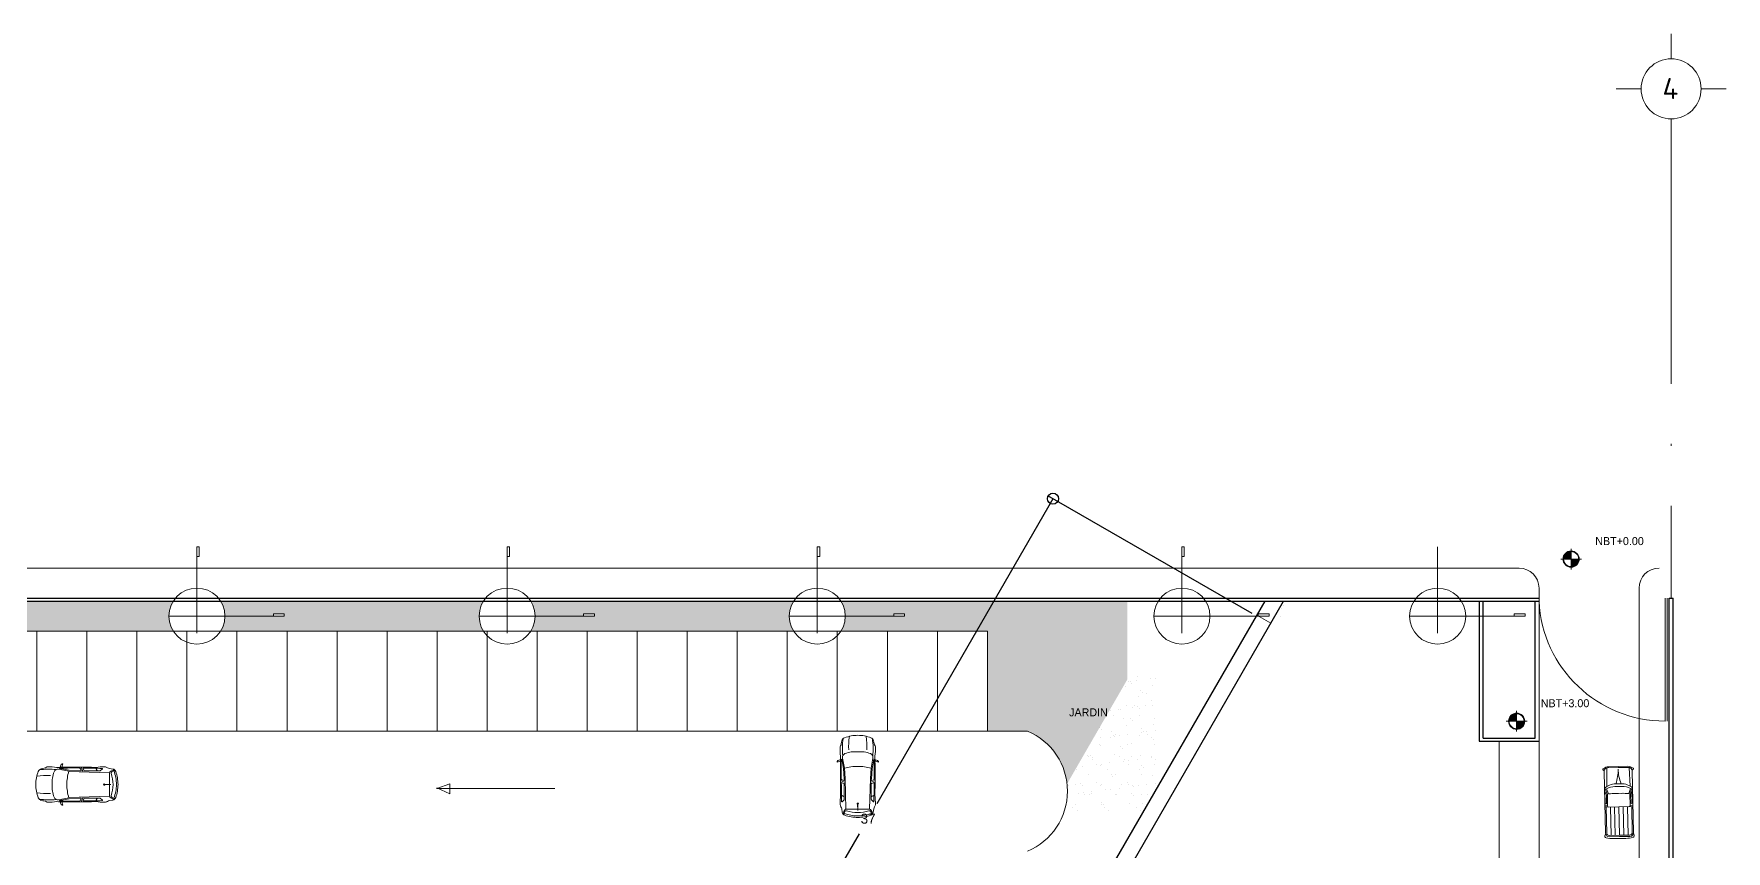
# Model space of a CAD drawing. Header units: millimetres. Extents: x 255 to 764, y 60 to 269.
# Drawn here: x 662.2 to 746.8, y 228.2 to 269.1 of the extents above; entities that cross this region are included whole.
import ezdxf
from ezdxf.enums import TextEntityAlignment as Align

# ---------------------------------------------------------------- set-up
doc = ezdxf.new("R2010")
doc.units = ezdxf.units.MM
doc.linetypes.add('ACAD_ISO10W100', pattern=[18, 12, -3, 0, -3])
for name, color, linetype, lineweight in [('ARBOLES A', 1, 'Continuous', 9), ('AUTOS', 1, 'Continuous', 9), ('BANQUETA', 2, 'Continuous', 20), ('CANCHAS', 1, 'Continuous', 9), ('EJES', 2, 'ACAD_ISO10W100', 20), ('FACHADA 04', 3, 'Continuous', 30), ('FACHADA 05', 2, 'Continuous', 20), ('HATCH', 1, 'Continuous', 9), ('mobiliario', 1, 'Continuous', 0), ('TEXTO 02', 1, 'Continuous', 13)]:
    doc.layers.add(name, color=color, linetype=linetype, lineweight=lineweight)
doc.styles.add('style3', font='isocpeur.ttf')
doc.dimstyles.get("Standard").update_dxf_attribs({"dimtxt": 1.5, "dimasz": 0.25, "dimexe": 0.2, "dimexo": 0.25, "dimgap": 0.1, "dimtad": 0, "dimtih": 1, "dimtoh": 1, "dimdec": 4, "dimzin": 0, "dimdsep": 46, "dimtxsty": 'Standard', "dimblk": 'ORIGIN', "dimcen": 0.2, "dimclrd": 1, "dimclre": 2, "dimclrt": 3, "dimadec": 0, "dimazin": 0, "dimtfac": 1, "dimtdec": 4, "dimtofl": 0, "dimtmove": 0, "dimatfit": 3, "dimldrblk": 'ORIGIN', "dimfxl": 1, "dimtolj": 1, "dimtzin": 0, "dimarcsym": 0})
pattern_1 = [(37.5, (466.1851, -363.19664), (-0.0320006, 0.9788265), [0, -0.77216, 0, -0.8636, 0, -0.8255]), (7.5, (466.1851, -363.1966), (0.8990466, 1.4336502), [0, -0.41656, 0, -0.69596, 0, -0.2667]), (327.5, (465.5603, -363.1966), (1.5819847, 0.0028744), [0, -0.254, 0, -0.9144, 0, -1.1938]), (317.5, (465.5603, -363.1966), (1.527113, 0.4458586), [0, -0.127, 0, -0.59944, 0, -0.6858])]

# ---------------------------------------------------------------- blocks, each defined once
blk = doc.blocks.new('AutoA62 Planta Golf')
at = {"linetype": 'ByBlock'}
for p, q in [((1.189, 0.804), (1.268, 0.994)), ((1.27, 0.877), (1.23, 0.797)), ((1.293, 0.869), (1.243, 0.887)), ((1.268, 0.994), (1.309, 1.03)), ((1.346, 1.033), (1.293, 0.869)), ((1.309, 1.03), (1.335, 1.035)), ((1.335, 1.035), (1.346, 1.033)), ((2.267, 0.866), (2.361, 0.624)), ((1.651, 0.668), (1.135, 0.761)), ((1.665, 0.719), (1.189, 0.804)), ((1.651, 0.668), (2.162, 0.629)), ((1.665, 0.719), (2.175, 0.679)), ((3.686, 0.588), (2.162, 0.629)), ((2.243, 0.678), (2.175, 0.679)), ((2.225, 0.79), (2.26, 0.702)), ((2.369, 0.794), (2.409, 0.69)), ((2.427, 0.678), (3.206, 0.678)), ((2.997, 0.812), (3.056, 0.678)), ((3.017, 0.81), (3.075, 0.678)), ((3.219, 0.683), (3.33, 0.781)), ((3.419, 0.007), (3.755, 0.004)), ((3.679, 0.801), (3.846, 0.774)), ((3.686, 0.587), (3.686, 0.005)), ((3.755, -0.004), (3.755, 0.004)), ((3.796, 0.629), (3.91, 0.693)), ((1.651, -0.668), (1.135, -0.761)), ((1.665, -0.719), (1.189, -0.804)), ((1.189, -0.804), (1.268, -0.994)), ((1.27, -0.877), (1.23, -0.797)), ((1.651, -0.668), (2.162, -0.629)), ((1.665, -0.719), (2.175, -0.679)), ((3.686, -0.588), (2.162, -0.629)), ((2.243, -0.678), (2.175, -0.679)), ((2.225, -0.79), (2.26, -0.702)), ((2.267, -0.866), (2.361, -0.624)), ((2.369, -0.794), (2.409, -0.69)), ((2.427, -0.678), (3.206, -0.678)), ((2.997, -0.812), (3.056, -0.678)), ((3.017, -0.81), (3.075, -0.678)), ((3.219, -0.683), (3.33, -0.781)), ((3.419, -0.007), (3.755, -0.004)), ((3.679, -0.801), (3.846, -0.774)), ((3.686, -0.587), (3.686, -0.005)), ((3.796, -0.629), (3.91, -0.693)), ((1.293, -0.869), (1.243, -0.887)), ((1.268, -0.994), (1.309, -1.03)), ((1.346, -1.033), (1.293, -0.869)), ((1.309, -1.03), (1.335, -1.035)), ((1.335, -1.035), (1.346, -1.033))]:
    blk.add_line(p, q, dxfattribs=at)
for centre, radius, start, end in [((0.403, 1.017), 0.197, 275.98946, 308.68707), ((0.585, 0.789), 0.0955, 87.47388, 128.68707), ((0.685, -1.132), 2.018, 79.82583, 92.71137), ((2.019, -39.672), 40.539, 91.14083, 91.38194), ((2.019, -39.672), 40.539, 88.61806, 91.07118), ((3.453, -2.653), 3.537, 90.06026, 97.40254), ((3.453, 0.789), 0.0955, 51.31293, 92.52612), ((3.517, 0.768), 0.0955, 51.31293, 92.52612), ((1.838, 0), 1.838, 158.994, 180), ((1.838, 0), 1.838, 180, 201.006), ((0.532, -2.849), 3.304, 86.54404, 98.41367), ((0.33, 0.572), 0.225, 104.03708, 157.20056), ((0.67, -2.536), 3.304, 83.8263, 98.71945), ((0.499, 0.098), 0.727, 95.98946, 107.94687), ((2.269, 0.117), 1.449, 158.94677, 184.64415), ((1.101, 0.567), 0.197, 79.82992, 158.94677), ((2.019, -39.672), 40.5, 89.78574, 91.10028), ((3.873, 0), 2.321, 163.26823, 180), ((3.873, 0), 2.321, 180, 196.73177), ((2.17, 0.769), 0.059, 21.27913, 89.78574), ((2.243, 0.695), 0.0177, 268.49256, 21.27913), ((2.387, 0.801), 0.0197, 89.61184, 201.27913), ((2.105, -40.859), 41.681, 88.32994, 89.61184), ((2.427, 0.697), 0.0197, 201.27913, 270), ((3.206, 0.697), 0.0197, 270, 311.64533), ((3.319, 0.79), 0.0138, 319.5223, 88.20634), ((3.419, 0), 0.0297, 13.76028, 346.23972), ((3.419, 0), 0.00735, 90, 270), ((3.7, 0.996), 0.197, 231.31293, 264.01054), ((3.745, 0.587), 0.059, 130.9804, 180), ((4.024, 0.266), 0.484, 101.11593, 130.9804), ((3.825, 0.577), 0.059, 119.29402, 197.29416), ((1.822, -0.05), 2.04, 1.3982, 17.38909), ((3.824, 0.595), 0.18, 18.28026, 83.21958), ((1.86, -0.043), 2.169, 1.13495, 19.70197), ((3.935, 0.635), 0.0623, 15.1262, 113.3532), ((1.889, -0.047), 2.219, 1.20167, 18.34022), ((1.889, 0.047), 2.219, 341.65978, 358.79833), ((0.532, 2.849), 3.304, 261.58633, 273.45596), ((0.33, -0.572), 0.225, 202.79944, 255.96292), ((0.67, 2.536), 3.304, 261.28055, 276.1737), ((0.499, -0.098), 0.727, 252.05313, 264.01054), ((0.403, -1.017), 0.197, 51.31293, 84.01054), ((2.269, -0.117), 1.449, 175.35585, 201.05323), ((1.101, -0.567), 0.197, 201.05323, 280.17008), ((2.019, 39.672), 40.5, 268.89972, 270.21426), ((2.17, -0.769), 0.059, 270.21426, 338.72087), ((2.243, -0.695), 0.0177, 338.72087, 91.50744), ((2.387, -0.801), 0.0197, 158.72087, 270.38816), ((2.105, 40.859), 41.681, 270.38816, 271.67006), ((2.427, -0.697), 0.0197, 90, 158.72087), ((3.206, -0.697), 0.0197, 48.35467, 90), ((3.319, -0.79), 0.0138, 271.79366, 40.4777), ((3.517, -0.768), 0.0955, 267.47388, 308.68707), ((3.7, -0.996), 0.197, 95.98946, 128.68707), ((3.745, -0.587), 0.059, 180, 229.0196), ((4.024, -0.266), 0.484, 229.0196, 258.88407), ((3.825, -0.577), 0.059, 162.70584, 240.70598), ((1.822, 0.05), 2.04, 342.61091, 358.6018), ((3.824, -0.595), 0.18, 276.78042, 341.71974), ((1.86, 0.043), 2.169, 340.29803, 358.86505), ((3.935, -0.635), 0.0623, 246.6468, 344.8738), ((0.585, -0.789), 0.0955, 231.31293, 272.52612), ((0.685, 1.132), 2.018, 267.28863, 280.17417), ((2.019, 39.672), 40.539, 268.61806, 268.85917), ((2.019, 39.672), 40.539, 268.92882, 271.38194), ((3.453, 2.653), 3.537, 262.59746, 269.93974), ((3.453, -0.789), 0.0955, 267.47388, 308.68707)]:
    blk.add_arc(centre, radius, start, end, dxfattribs=at)
blk = doc.blocks.new('_Origin')
at = {"color": 0, "linetype": 'ByBlock', "lineweight": -2}
blk.add_line((0, 0), (-1, 0), dxfattribs=at)
blk.add_circle((0, 0), 0.5, dxfattribs=at)
blk = doc.blocks.new('*D31')
at = {"layer": 'ARBOLES A', "color": 1, "lineweight": -2}
for p, q in [((712.895, 245.371), (704.367, 230.6)), ((694.973, 214.328), (703.501, 229.1))]:
    blk.add_line(p, q, dxfattribs=at)
at = {"layer": 'ARBOLES A', "color": 2, "lineweight": -2}
for p, q in [((723.119, 240.104), (712.91, 245.997)), ((704.646, 208.108), (694.438, 214.002))]:
    blk.add_line(p, q, dxfattribs=at)
at = {"layer": 'Defpoints', "color": 0}
for p in [(713.17, 245.847), (723.335, 239.979), (704.863, 207.983)]:
    blk.add_point(p, dxfattribs=at)
at = {"layer": 'ARBOLES A', "color": 1, "lineweight": -2, "xscale": 0.55, "yscale": 0.55, "zscale": 0.55}
for p, rotation in [((713.17, 245.847), 59.99999999999991), ((694.698, 213.852), 239.9999999999999)]:
    blk.add_blockref('_Origin', p, dxfattribs=dict(at, rotation=rotation))
at = {"layer": 'ARBOLES A', "color": 3, "insert": (703.934, 229.85), "char_height": 0.5, "attachment_point": 5}
blk.add_mtext('\\A1;37', dxfattribs=at)
blk = doc.blocks.new('Boln')
at = {"color": 5}
for p, q in [((0, 1.7), (0, 2.2)), ((-0.6, 1.1), (-1.1, 1.1)), ((0.6, 1.1), (1.1, 1.1))]:
    blk.add_line(p, q, dxfattribs=at)
blk.add_line((0, 0.5), (0, 0))
blk.add_circle((0, 1.1), 0.6)
at = {"color": 9, "style": 'style3'}
blk.add_attdef('A', text='', height=0.42, dxfattribs=at).set_placement((-0.014, 0.896), align=Align.CENTER)

msp = doc.modelspace()

# ---------------------------------------------------------------- hatches: boundary and pattern name
at = {"layer": 'ARBOLES A', "lineweight": 0}
h = msp.add_hatch(dxfattribs=at)
h.set_pattern_fill('AR-SAND', color=256, scale=0.02, style=0)
h.set_pattern_definition(pattern_1)
h.paths.add_polyline_path([(623.895, 197.229), (622.895, 197.229), (622.895, 189.858, -0.201566), (623.895, 190.279), (623.895, 192.339)])
h.paths.add_polyline_path([(624.895, 197.229), (623.895, 197.229), (623.895, 192.339), (624.013, 192.339), (624.013, 191.855), (623.895, 191.855), (623.895, 190.279, -0.414214), (625.295, 188.879), (627.713, 188.879), (627.713, 188.995), (628.26, 188.995), (628.26, 188.879), (630.745, 188.879), (630.745, 190.229), (629.895, 190.229), (624.895, 190.229)])
h.paths.add_polyline_path([(624.895, 204.749, -0.201566), (623.895, 204.329), (623.895, 197.229), (624.895, 197.229)])
h.paths.add_polyline_path([(623.895, 204.329, -0.201566), (622.895, 204.749), (622.895, 197.229), (623.895, 197.229)])
h.paths.add_polyline_path([(623.895, 221.329, -0.201566), (622.895, 221.749), (622.895, 206.708, -0.201566), (623.895, 207.129), (623.895, 209.189)])
h.paths.add_polyline_path([(624.895, 221.749, -0.201566), (623.895, 221.329), (623.895, 209.189), (624.013, 209.189), (624.013, 208.705), (623.895, 208.705), (623.895, 207.129, -0.201566), (624.895, 206.708)])
h.paths.add_polyline_path([(629.895, 239.229), (638.213, 239.229, -0.142287), (637.995, 239.979), (637.984, 239.979), (625.295, 239.979, -0.414214), (623.895, 238.579), (623.895, 226.189), (624.013, 226.189), (624.013, 225.705), (623.895, 225.705), (623.895, 224.129, -0.201566), (624.895, 223.708), (624.895, 232.729), (629.895, 232.729)])
h.paths.add_polyline_path([(623.895, 238.579, -0.201566), (622.895, 238.999), (622.895, 223.708, -0.201566), (623.895, 224.129), (623.895, 226.189)])
h.paths.add_polyline_path([(638.213, 240.729), (625.078, 240.729, -0.142287), (625.295, 239.979), (627.713, 239.979), (627.713, 240.095), (628.26, 240.095), (628.26, 239.979), (637.995, 239.979, -0.142287)])
h.paths.add_polyline_path([(653.713, 240.729), (640.578, 240.729, -0.142287), (640.795, 239.979), (643.213, 239.979), (643.213, 240.095), (643.76, 240.095), (643.76, 239.979), (653.495, 239.979, -0.142287)])
h.paths.add_polyline_path([(653.495, 239.979), (653.484, 239.979), (640.795, 239.979, -0.142287), (640.578, 239.229), (653.713, 239.229, -0.142287)])
h.paths.add_polyline_path([(668.995, 239.979), (668.984, 239.979), (656.295, 239.979, -0.142287), (656.078, 239.229), (669.213, 239.229, -0.142287)])
h.paths.add_polyline_path([(669.213, 240.729), (656.078, 240.729, -0.142287), (656.295, 239.979), (658.713, 239.979), (658.713, 240.095), (659.26, 240.095), (659.26, 239.979), (668.995, 239.979, -0.142287)])
h = msp.add_hatch(dxfattribs=at)
h.set_pattern_fill('AR-SAND', color=256, scale=0.02, style=0)
h.set_pattern_definition(pattern_1)
h.paths.add_polyline_path([(684.495, 239.979), (684.484, 239.979), (671.795, 239.979, -0.142287), (671.578, 239.229), (684.713, 239.229, -0.142287)])
h.paths.add_polyline_path([(684.713, 240.729), (671.578, 240.729, -0.142287), (671.795, 239.979), (674.213, 239.979), (674.213, 240.095), (674.76, 240.095), (674.76, 239.979), (684.495, 239.979, -0.142287)])
h.paths.add_polyline_path([(700.213, 240.729), (687.078, 240.729, -0.142287), (687.295, 239.979), (689.713, 239.979), (689.713, 240.095), (690.26, 240.095), (690.26, 239.979), (699.995, 239.979, -0.142287)])
h.paths.add_polyline_path([(699.995, 239.979), (699.984, 239.979), (687.295, 239.979, -0.142287), (687.078, 239.229), (700.213, 239.229, -0.142287)])
h.paths.add_polyline_path([(716.895, 240.729), (702.578, 240.729, -0.142287), (702.795, 239.979), (705.213, 239.979), (705.213, 240.095), (705.76, 240.095), (705.76, 239.979), (716.895, 239.979)])
h.paths.add_polyline_path([(716.895, 239.979), (702.795, 239.979, -0.142287), (702.578, 239.229), (709.895, 239.229), (709.895, 234.229), (711.895, 234.229, -0.272357), (713.875, 231.593), (716.895, 236.825)])
at = {"layer": 'FACHADA 05'}
h = msp.add_hatch(color=256, dxfattribs=at)
h.paths.add_polyline_path([(739.064, 243.204, 0.414214), (738.689, 242.829), (739.064, 242.829)])
h.paths.add_polyline_path([(739.439, 242.829), (739.064, 242.829), (739.064, 242.454, 0.414214)])
h = msp.add_hatch(color=256, dxfattribs=at)
h.paths.add_polyline_path([(736.342, 235.098, 0.414214), (735.967, 234.723), (736.342, 234.723)])
h.paths.add_polyline_path([(736.717, 234.723), (736.342, 234.723), (736.342, 234.348, 0.414214)])

# ---------------------------------------------------------------- linework, layer by layer
at = {"layer": 'ARBOLES A'}
for p, q in [((670.395, 239.13), (670.395, 243.439)), ((685.895, 239.13), (685.895, 243.439)), ((701.395, 239.13), (701.395, 243.439)), ((719.615, 239.13), (719.615, 243.439)), ((732.395, 239.13), (732.395, 243.439)), ((668.984, 239.979), (674.76, 239.979)), ((684.484, 239.979), (690.26, 239.979)), ((699.984, 239.979), (705.76, 239.979)), ((718.203, 239.979), (723.979, 239.979)), ((730.984, 239.979), (736.76, 239.979))]:
    msp.add_line(p, q, dxfattribs=at)
at = {"layer": 'ARBOLES A', "lineweight": 0}
for p, q in [((724.613, 240.346), (724.613, 240.346)), ((724.675, 240.516), (724.675, 240.516)), ((722.941, 239.962), (722.941, 239.962)), ((724.523, 239.965), (724.523, 239.965)), ((717.413, 236.95), (717.413, 236.95)), ((718.035, 236.849), (718.035, 236.849)), ((718.3, 236.884), (718.3, 236.884)), ((716.8, 236.48), (716.8, 236.48)), ((716.932, 236.704), (716.932, 236.704)), ((717.029, 236.715), (717.029, 236.715)), ((717.073, 236.626), (717.073, 236.626)), ((717.345, 236.759), (717.345, 236.759)), ((717.445, 235.971), (717.445, 235.971)), ((717.534, 236.252), (717.534, 236.252)), ((717.628, 236.166), (717.628, 236.166)), ((717.844, 236.135), (717.844, 236.135)), ((718.13, 236.497), (718.13, 236.497)), ((716.033, 235.271), (716.033, 235.271)), ((716.446, 235.325), (716.446, 235.325)), ((716.543, 235.315), (716.543, 235.315)), ((716.832, 235.501), (716.832, 235.501)), ((717.136, 235.416), (717.136, 235.416)), ((717.269, 235.49), (717.269, 235.49)), ((717.401, 235.451), (717.401, 235.451)), ((717.483, 235.354), (717.483, 235.354)), ((717.813, 235.505), (717.813, 235.505)), ((718.07, 235.761), (718.07, 235.761)), ((718.162, 235.518), (718.162, 235.518)), ((715.521, 234.406), (715.521, 234.406)), ((715.615, 234.32), (715.615, 234.32)), ((716.178, 234.999), (716.178, 234.999)), ((716.672, 234.86), (716.672, 234.86)), ((716.864, 234.522), (716.864, 234.522)), ((717.048, 234.852), (717.048, 234.852)), ((717.142, 234.766), (717.142, 234.766)), ((717.477, 234.993), (717.477, 234.993)), ((717.584, 234.361), (717.584, 234.361)), ((718.194, 234.539), (718.194, 234.539)), ((718.254, 234.863), (718.254, 234.863)), ((715.501, 233.585), (715.501, 233.585)), ((715.524, 233.494), (715.524, 233.494)), ((715.547, 233.891), (715.547, 233.891)), ((716.057, 233.915), (716.057, 233.915)), ((716.097, 234.215), (716.097, 234.215)), ((716.21, 234.02), (716.21, 234.02)), ((716.237, 233.982), (716.237, 233.982)), ((716.311, 234.079), (716.311, 234.079)), ((716.501, 234.017), (716.501, 234.017)), ((716.562, 233.452), (716.562, 233.452)), ((716.896, 233.544), (716.896, 233.544)), ((716.914, 234.071), (716.914, 234.071)), ((717.083, 233.588), (717.083, 233.588)), ((717.509, 234.014), (717.509, 234.014)), ((717.604, 234.162), (717.604, 234.162)), ((717.679, 234.218), (717.679, 234.218)), ((717.869, 234.197), (717.869, 234.197)), ((717.893, 234.082), (717.893, 234.082)), ((718.09, 233.898), (718.09, 233.898)), ((718.183, 233.812), (718.183, 233.812)), ((718.226, 233.561), (718.226, 233.561)), ((718.282, 234.251), (718.282, 234.251)), ((714.912, 233.024), (714.912, 233.024)), ((714.926, 232.94), (714.926, 232.94)), ((715.035, 233.006), (715.035, 233.006)), ((715.129, 232.92), (715.129, 232.92)), ((715.14, 232.804), (715.14, 232.804)), ((715.602, 232.583), (715.602, 232.583)), ((716.015, 232.638), (716.015, 232.638)), ((716.242, 233.041), (716.242, 233.041)), ((716.508, 232.943), (716.508, 232.943)), ((716.656, 233.366), (716.656, 233.366)), ((716.705, 232.728), (716.705, 232.728)), ((716.722, 232.807), (716.722, 232.807)), ((716.928, 232.565), (716.928, 232.565)), ((716.97, 232.763), (716.97, 232.763)), ((717.098, 232.961), (717.098, 232.961)), ((717.383, 232.818), (717.383, 232.818)), ((717.541, 233.035), (717.541, 233.035)), ((718.073, 232.908), (718.073, 232.908)), ((718.09, 232.946), (718.09, 232.946)), ((718.258, 232.582), (718.258, 232.582)), ((718.304, 232.81), (718.304, 232.81)), ((714.329, 232.31), (714.329, 232.31)), ((714.648, 232.458), (714.648, 232.458)), ((714.944, 232.045), (714.944, 232.045)), ((715.338, 232.548), (715.338, 232.548)), ((715.556, 232.515), (715.556, 232.515)), ((715.571, 232.515), (715.571, 232.515)), ((715.911, 232.313), (715.911, 232.313)), ((716.077, 232.052), (716.077, 232.052)), ((716.17, 231.966), (716.17, 231.966)), ((716.274, 232.062), (716.274, 232.062)), ((717.493, 232.315), (717.493, 232.315)), ((717.573, 232.056), (717.573, 232.056)), ((717.604, 232.498), (717.604, 232.498)), ((717.697, 232.412), (717.697, 232.412)), ((718.139, 232.007), (718.139, 232.007)), ((713.968, 231.529), (713.968, 231.529)), ((714.289, 231.543), (714.289, 231.543)), ((714.439, 231.115), (714.439, 231.115)), ((714.549, 231.606), (714.549, 231.606)), ((714.643, 231.52), (714.643, 231.52)), ((714.703, 231.15), (714.703, 231.15)), ((714.739, 231.038), (714.739, 231.038)), ((714.976, 231.067), (714.976, 231.067)), ((715.085, 231.115), (715.085, 231.115)), ((715.116, 231.204), (715.116, 231.204)), ((715.336, 231.668), (715.336, 231.668)), ((715.55, 231.532), (715.55, 231.532)), ((715.588, 231.537), (715.588, 231.537)), ((715.806, 231.295), (715.806, 231.295)), ((716.071, 231.33), (716.071, 231.33)), ((716.306, 231.083), (716.306, 231.083)), ((716.321, 231.041), (716.321, 231.041)), ((716.484, 231.384), (716.484, 231.384)), ((716.612, 231.561), (716.612, 231.561)), ((716.918, 231.671), (716.918, 231.671)), ((716.96, 231.586), (716.96, 231.586)), ((717.118, 231.098), (717.118, 231.098)), ((717.132, 231.535), (717.132, 231.535)), ((717.174, 231.475), (717.174, 231.475)), ((717.211, 231.012), (717.211, 231.012)), ((717.438, 231.51), (717.438, 231.51)), ((717.605, 231.077), (717.605, 231.077)), ((717.851, 231.564), (717.851, 231.564)), ((717.903, 231.043), (717.903, 231.043)), ((718.29, 231.603), (718.29, 231.603)), ((714.164, 230.393), (714.164, 230.393)), ((714.321, 230.564), (714.321, 230.564)), ((714.378, 230.257), (714.378, 230.257)), ((715.591, 230.652), (715.591, 230.652)), ((715.62, 230.558), (715.62, 230.558)), ((715.684, 230.566), (715.684, 230.566)), ((715.746, 230.396), (715.746, 230.396)), ((715.96, 230.26), (715.96, 230.26)), ((716.992, 230.607), (716.992, 230.607)), ((717.328, 230.399), (717.328, 230.399)), ((717.542, 230.263), (717.542, 230.263)), ((717.653, 230.607), (717.653, 230.607))]:
    msp.add_line(p, q, dxfattribs=at)
at = {"layer": 'ARBOLES A'}
for points in [[(670.395, 243.439), (670.513, 243.439), (670.513, 242.955), (670.395, 242.955)], [(685.895, 243.439), (686.013, 243.439), (686.013, 242.955), (685.895, 242.955)], [(701.395, 243.439), (701.513, 243.439), (701.513, 242.955), (701.395, 242.955)], [(719.615, 243.439), (719.732, 243.439), (719.732, 242.955), (719.615, 242.955)], [(674.76, 239.979), (674.213, 239.979), (674.213, 240.095), (674.76, 240.095)], [(690.26, 239.979), (689.713, 239.979), (689.713, 240.095), (690.26, 240.095)], [(705.76, 239.979), (705.213, 239.979), (705.213, 240.095), (705.76, 240.095)], [(723.979, 239.979), (723.432, 239.979), (723.432, 240.095), (723.979, 240.095)], [(736.76, 239.979), (736.213, 239.979), (736.213, 240.095), (736.76, 240.095)]]:
    msp.add_lwpolyline(points, close=True, dxfattribs=at)
for centre in [(670.395, 239.979), (685.895, 239.979), (701.395, 239.979), (719.615, 239.979), (732.395, 239.979)]:
    msp.add_circle(centre, 1.4, dxfattribs=at)
at = {"layer": 'AUTOS'}
for p, q in [((723.363, 240.026), (724.056, 239.626)), ((709.895, 234.229), (711.895, 234.229))]:
    msp.add_line(p, q, dxfattribs=at)
at = {"layer": 'AUTOS', "linetype": 'Continuous'}
for p, q in [((740.715, 232.251), (740.671, 232.275)), ((740.712, 232.21), (740.776, 229.126)), ((740.856, 232.392), (740.852, 231.458)), ((741.412, 232.407), (740.89, 232.396)), ((741.411, 232.461), (740.941, 232.451)), ((741.411, 232.461), (741.88, 232.47)), ((741.412, 232.407), (741.934, 232.417)), ((741.968, 232.415), (742.011, 231.482)), ((742.114, 232.28), (742.158, 232.306)), ((742.12, 232.239), (742.184, 229.155)), ((740.751, 231.38), (740.875, 231.067)), ((740.757, 231.219), (740.77, 230.592)), ((740.757, 231.219), (740.824, 231.047)), ((740.824, 231.047), (740.834, 230.593)), ((740.836, 231.344), (740.935, 231.091)), ((740.875, 231.067), (740.886, 230.494)), ((741.432, 231.464), (741.255, 231.46)), ((741.439, 231.116), (741.261, 231.113)), ((741.429, 231.597), (741.293, 231.594)), ((741.429, 231.597), (741.565, 231.6)), ((741.432, 231.464), (741.608, 231.467)), ((741.439, 231.116), (741.617, 231.12)), ((742.032, 231.369), (741.943, 231.112)), ((742.115, 231.409), (742.005, 231.09)), ((742.005, 231.09), (742.016, 230.517)), ((742.116, 231.247), (742.056, 231.073)), ((742.056, 231.073), (742.065, 230.619)), ((742.116, 231.247), (742.129, 230.62)), ((740.886, 230.494), (740.747, 230.491)), ((741.453, 230.44), (740.749, 230.425)), ((740.77, 230.592), (740.834, 230.593)), ((740.815, 230.426), (740.842, 229.128)), ((741.027, 230.431), (741.057, 229.016)), ((741.24, 230.435), (741.27, 229.021)), ((741.453, 230.44), (742.157, 230.454)), ((741.453, 230.44), (741.482, 229.025)), ((741.666, 230.444), (741.695, 229.029)), ((741.878, 230.448), (741.908, 229.034)), ((742.016, 230.517), (742.156, 230.52)), ((742.129, 230.62), (742.065, 230.619)), ((742.091, 230.453), (742.118, 229.154)), ((740.785, 229.072), (740.762, 229.042)), ((740.96, 229.014), (741.482, 229.025)), ((740.961, 228.948), (741.484, 228.959)), ((741.486, 228.861), (741.169, 228.855)), ((742.005, 229.036), (741.482, 229.025)), ((742.006, 228.97), (741.484, 228.959)), ((741.486, 228.861), (741.802, 228.868)), ((742.177, 229.101), (742.201, 229.072))]:
    msp.add_line(p, q, dxfattribs=at)
at = {"layer": 'AUTOS'}
msp.add_arc((710.645, 231.229), 3.25, 292.61986, 67.38014, dxfattribs=at)
at = {"layer": 'AUTOS', "linetype": 'Continuous'}
for centre, radius, start, end in [((740.69, 232.31), 0.0396, 132.7459, 241.28777), ((740.95, 232.028), 0.423, 91.19037, 132.7459), ((740.893, 232.214), 0.182, 91.19037, 181.19037), ((739.345, 232.288), 2.069, 340.42131, 1.19037), ((743.482, 232.374), 2.069, 181.19037, 201.95943), ((741.889, 232.048), 0.423, 49.63485, 91.19037), ((741.938, 232.236), 0.182, 1.19037, 91.19037), ((742.137, 232.34), 0.0396, 301.09298, 49.63485), ((741.31, 230.758), 0.837, 91.19037, 133.9616), ((741.274, 230.576), 0.884, 91.19037, 119.70376), ((741.391, 226.685), 4.429, 91.19037, 95.90875), ((741.582, 230.763), 0.837, 48.41915, 91.19037), ((741.67, 226.691), 4.429, 86.472, 91.19037), ((741.626, 230.583), 0.884, 62.67698, 91.19037), ((740.952, 230.495), 0.0661, 181.19037, 271.19037), ((741.95, 230.516), 0.0661, 271.19037, 1.19037), ((740.837, 228.984), 0.0946, 142.10419, 256.7254), ((740.958, 229.13), 0.182, 181.19037, 271.19037), ((741.14, 230.269), 1.415, 256.7254, 271.19037), ((740.958, 229.13), 0.116, 181.19037, 271.19037), ((741.773, 230.283), 1.415, 271.19037, 285.65535), ((742.002, 229.152), 0.116, 271.19037, 1.19037), ((742.002, 229.152), 0.182, 271.19037, 1.19037), ((742.129, 229.011), 0.0946, 285.65535, 40.27656)]:
    msp.add_arc(centre, radius, start, end, dxfattribs=at)
at = {"layer": 'BANQUETA'}
msp.add_line((622.245, 242.379), (736.461, 242.379), dxfattribs=at)
at = {"layer": 'CANCHAS'}
for p, q in [((629.895, 239.229), (709.895, 239.229)), ((662.395, 234.229), (662.395, 239.229)), ((662.395, 234.229), (662.395, 239.229)), ((664.895, 234.229), (664.895, 239.229)), ((667.395, 234.229), (667.395, 239.229)), ((669.895, 234.229), (669.895, 239.229)), ((672.395, 234.229), (672.395, 239.229)), ((674.895, 234.229), (674.895, 239.229)), ((677.395, 234.229), (677.395, 239.229)), ((679.895, 234.229), (679.895, 239.229)), ((682.395, 234.229), (682.395, 239.229)), ((684.895, 234.229), (684.895, 239.229)), ((687.395, 234.229), (687.395, 239.229)), ((689.895, 234.229), (689.895, 239.229)), ((692.395, 234.229), (692.395, 239.229)), ((694.895, 234.229), (694.895, 239.229)), ((697.395, 234.229), (697.395, 239.229)), ((699.895, 234.229), (699.895, 239.229)), ((702.395, 234.229), (702.395, 239.229)), ((704.895, 234.229), (704.895, 239.229)), ((707.395, 234.229), (707.395, 239.229)), ((709.895, 234.229), (709.895, 239.229)), ((629.895, 234.229), (709.895, 234.229))]:
    msp.add_line(p, q, dxfattribs=at)
at = {"layer": 'EJES'}
msp.add_line((744.061, 263.587), (744.061, 240.879), dxfattribs=at)
at = {"layer": 'FACHADA 04'}
for p, q in [((622.745, 240.879), (737.461, 240.879)), ((622.895, 240.729), (737.461, 240.729)), ((703.888, 206.295), (723.768, 240.729)), ((704.581, 205.895), (724.692, 240.729)), ((734.461, 240.729), (734.461, 233.729)), ((734.661, 233.879), (734.661, 240.729)), ((737.261, 233.879), (737.261, 240.729)), ((743.961, 199.843), (743.961, 240.879)), ((743.961, 240.879), (744.161, 240.879)), ((744.161, 199.959), (744.161, 240.879)), ((734.461, 233.729), (737.461, 233.729)), ((734.661, 233.879), (737.261, 233.879))]:
    msp.add_line(p, q, dxfattribs=at)
at = {"layer": 'FACHADA 05'}
for p, q in [((739.584, 242.829), (738.544, 242.829)), ((739.064, 243.349), (739.064, 242.309)), ((737.461, 188.008), (737.461, 241.379)), ((742.461, 198.977), (742.461, 241.379)), ((743.761, 234.729), (743.761, 240.879)), ((743.861, 234.729), (743.861, 240.879)), ((736.342, 235.243), (736.342, 234.203)), ((736.862, 234.723), (735.822, 234.723)), ((735.461, 204.982), (735.461, 233.729))]:
    msp.add_line(p, q, dxfattribs=at)
for centre, radius in [((739.064, 242.829), 0.405), ((739.064, 242.829), 0.375), ((736.342, 234.723), 0.405), ((736.342, 234.723), 0.375)]:
    msp.add_circle(centre, radius, dxfattribs=at)
for centre, radius, start, end in [((736.461, 241.379), 1, 0, 90), ((743.461, 241.379), 1, 90, 180), ((743.761, 241.036), 6.307, 182.79436, 270)]:
    msp.add_arc(centre, radius, start, end, dxfattribs=at)
at = {"layer": 'HATCH', "lineweight": 0}
for p, q in [((688.28, 231.367), (682.361, 231.367)), ((683.026, 231.595), (682.382, 231.361)), ((682.382, 231.39), (683.026, 231.098)), ((683.026, 231.098), (683.026, 231.595))]:
    msp.add_line(p, q, dxfattribs=at)

# ---------------------------------------------------------------- block references
at = {"layer": 'AUTOS', "rotation": 270}
msp.add_blockref('AutoA62 Planta Golf', (703.416, 234.021), dxfattribs=at)
at = {"layer": 'AUTOS'}
msp.add_blockref('AutoA62 Planta Golf', (662.342, 231.56), dxfattribs=at)
at = {"layer": 'mobiliario', "xscale": 2.5, "yscale": 2.5, "zscale": 2.5}
msp.add_blockref('Boln', (744.061, 263.587), dxfattribs=at).add_auto_attribs({'A': '4'})

# ---------------------------------------------------------------- texts
at = {"layer": 'FACHADA 05', "char_height": 0.4, "width": 2.6104, "attachment_point": 1}
for s, insert in [('NBT+0.00', (740.271, 243.93)), ('NBT+3.00', (737.549, 235.824))]:
    msp.add_mtext(s, dxfattribs=dict(at, insert=insert))
at = {"layer": 'TEXTO 02', "insert": (713.979, 235.369), "char_height": 0.4, "width": 25.7414, "attachment_point": 1}
msp.add_mtext('JARDIN', dxfattribs=at)

# ---------------------------------------------------------------- dimensions: what is measured, and where the dimension line sits
at = {"layer": 'ARBOLES A'}
dim = msp.add_aligned_dim(p1=(704.863, 207.983), p2=(723.335, 239.979), distance=11.738, text='37', dimstyle='Standard', override={"dimtxt": 0.5, "dimasz": 0.55, "dimexe": 0.3, "dimgap": 0.5, "dimdec": 2, "dimcen": 0.3, "dimtdec": 2}, dxfattribs=at)
dim.commit()
dim.dimension.update_dxf_attribs({"geometry": '*D31', "text_midpoint": (703.934, 229.85)})

doc.saveas('drawing.dxf')
